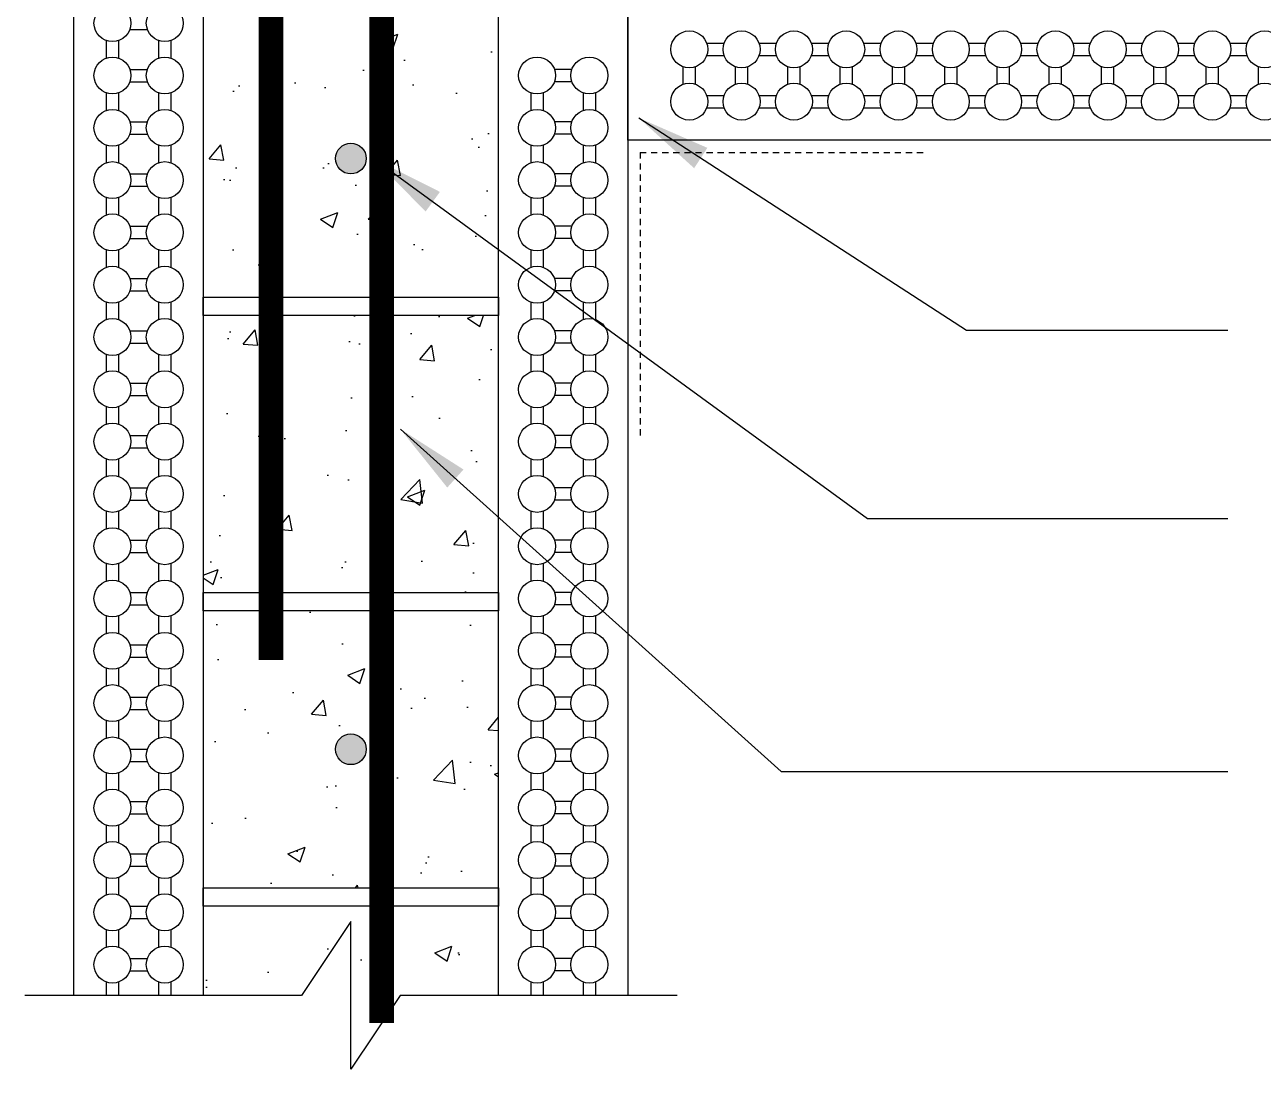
# Model space of a CAD drawing. Header units: inches. Extents: x 861.3 to 931.1, y 143.9 to 200.1.
# Drawn here: x 867 to 892.16, y 143.89 to 165.11 of the extents above; entities that cross this region are included whole.
import ezdxf

# ---------------------------------------------------------------- set-up
doc = ezdxf.new("R2010")
doc.units = ezdxf.units.IN
doc.header["$MEASUREMENT"] = 0
doc.linetypes.add('HIDDEN', pattern=[0.375, 0.25, -0.125])
for name, color, linetype in [('LAYER 13', 13, 'Continuous'), ('LAYER 2', 2, 'Continuous'), ('LAYER 3', 3, 'Continuous'), ('LAYER 5', 5, 'Continuous'), ('LAYER 8', 8, 'Continuous')]:
    doc.layers.add(name, color=color, linetype=linetype)
doc.styles.add('NOTES', font='simplex.shx', dxfattribs={"height": 1})
doc.dimstyles.new('DIM-18$7', dxfattribs={"dimscale": 8, "dimtxt": 0.09375, "dimasz": 0.125, "dimexe": 0.1875, "dimexo": 0.0625, "dimgap": 0.0625, "dimtad": 0, "dimtih": 1, "dimtoh": 1, "dimdec": 4, "dimzin": 3, "dimdsep": 46, "dimlunit": 4, "dimtxsty": 'NOTES', "dimcen": 0.0625, "dimadec": 0, "dimazin": 0, "dimtfac": 1, "dimtdec": 4, "dimtofl": 0, "dimtmove": 0, "dimatfit": 3, "dimfxl": 1, "dimfrac": 2, "dimtolj": 1, "dimtzin": 0, "dimarcsym": 0})

msp = doc.modelspace()

# ---------------------------------------------------------------- hatches: boundary and pattern name
at = {"layer": 'LAYER 13'}
h = msp.add_hatch(dxfattribs=at)
h.set_pattern_fill('AR-CONC,_O', color=256, scale=0.5)
h.set_pattern_definition([(50, (870.622, 143.891), (3.5863, -0.31376), [0.375, -4.125]), (355, (870.622, 143.891), (-0.69376, 3.76096), [0.3, -3.3]), (100.451, (870.9207, 143.865), (2.89255, 3.4472), [0.3187, -3.5057]), (46.184, (870.622, 144.891), (5.3362, -0.8276), [0.5625, -6.1875]), (96.636, (871.0665, 144.822), (4.6733, 4.8706), [0.47805, -5.25856]), (351.184, (870.622, 144.891), (4.6733, 4.8706), [0.45, -4.95]), (21, (871.122, 144.641), (2.98454, -2.0131), [0.375, -4.125]), (326, (871.122, 144.641), (1.21658, 3.62575), [0.3, -3.3]), (71.451, (871.3706, 144.4734), (4.20111, 1.61265), [0.3187, -3.5057]), (37.5, (870.6219, 143.8911), (0.0608, 1.66447), [0, -3.26, 0, -3.35, 0, -3.3125]), (7.5, (870.6219, 143.8911), (1.31535, 1.97206), [0, -1.91, 0, -3.185, 0, -1.2625]), (327.5, (869.5069, 143.8911), (2.669112, -0.112774), [0, -1.25, 0, -3.9, 0, -5.175]), (317.5, (869.0069, 143.8911), (2.91593, 0.50052), [0, -1.625, 0, -2.59, 0, -3.675])])
h.paths.add_polyline_path([(873.62186, 192.89112), (872.62186, 191.39112), (870.62186, 191.39112), (870.62186, 189.57862), (874.24686, 189.57862), (874.24686, 190.82862), (873.62186, 189.89112)])
h.paths.add_polyline_path([(876.62186, 191.39112), (874.62186, 191.39112), (874.24686, 190.82862), (874.24686, 189.57862), (876.62186, 189.57862)])
h.paths.add_polyline_path([(876.62186, 189.20362), (874.24686, 189.20362), (874.24686, 183.57862), (876.62186, 183.57862)])
h.paths.add_polyline_path([(874.24686, 189.20362), (870.62186, 189.20362), (870.62186, 183.57862), (874.24686, 183.57862)])
h.paths.add_polyline_path([(872.74686, 183.20362), (870.62186, 183.20362), (870.62186, 177.57862), (872.74686, 177.57862)])
h.paths.add_polyline_path([(874.24686, 183.20362), (872.74686, 183.20362), (872.74686, 177.57862), (874.24686, 177.57862)])
h.paths.add_polyline_path([(873.93436, 180.39112, -1), (873.30936, 180.39112, -1)], flags=16)
h.paths.add_polyline_path([(876.62186, 183.20362), (874.24686, 183.20362), (874.24686, 177.57862), (876.62186, 177.57862)])
h.paths.add_polyline_path([(876.62186, 177.20362), (874.24686, 177.20362), (874.24686, 171.57862), (876.62186, 171.57862), (876.62186, 174.01612)])
h.paths.add_polyline_path([(874.24686, 177.20362), (872.74686, 177.20362), (872.74686, 171.57862), (874.24686, 171.57862)])
h.paths.add_polyline_path([(872.74686, 177.20362), (870.62186, 177.20362), (870.62186, 171.57862), (872.74686, 171.57862)])
h.paths.add_polyline_path([(872.74686, 171.20362), (870.62186, 171.20362), (870.62186, 165.57862), (871.99686, 165.57862), (871.99686, 166.51612, -0.25597073), (872.92024, 168.20161, -0.10524788), (872.74686, 169.01612)])
h.paths.add_polyline_path([(874.24686, 171.20362), (872.74686, 171.20362), (872.74686, 169.01612, 0.10524788), (872.92024, 168.20161, -0.14307327), (873.99686, 168.51612), (874.24686, 168.51612)])
h.paths.add_polyline_path([(876.62186, 171.20362), (874.24686, 171.20362), (874.24686, 168.51612), (876.62186, 168.51612)])
h.paths.add_polyline_path([(876.62186, 168.51612), (874.24686, 168.51612), (874.24686, 167.07963, 0.06325422), (874.74686, 167.01612), (876.62186, 167.01612)])
h.paths.add_polyline_path([(876.62186, 167.01612), (874.74686, 167.01612, -0.06325422), (874.24686, 167.07963), (874.24686, 165.57862), (876.62186, 165.57862)])
h.paths.add_polyline_path([(874.24686, 167.07963, -0.22852515), (872.92024, 168.20161, 0.25597073), (871.99686, 166.51612), (871.99686, 165.57862), (874.24686, 165.57862)])
h.paths.add_polyline_path([(874.24686, 168.51612), (873.99686, 168.51612, 0.14307327), (872.92024, 168.20161, 0.22852515), (874.24686, 167.07963)])
h.paths.add_polyline_path([(874.24686, 165.20362), (871.99686, 165.20362), (871.99686, 159.57862), (874.24686, 159.57862)])
h.paths.add_polyline_path([(873.93436, 162.39112, -1), (873.30936, 162.39112, -1)], flags=16)
h.paths.add_polyline_path([(871.99686, 165.20362), (870.62186, 165.20362), (870.62186, 159.57862), (871.99686, 159.57862)])
h.paths.add_polyline_path([(876.62186, 165.20362), (874.24686, 165.20362), (874.24686, 159.57862), (876.62186, 159.57862)])
h.paths.add_polyline_path([(876.62186, 159.20362), (874.24686, 159.20362), (874.24686, 153.57862), (876.62186, 153.57862)])
h.paths.add_polyline_path([(874.24686, 159.20362), (871.99686, 159.20362), (871.99686, 153.57862), (874.24686, 153.57862)])
h.paths.add_polyline_path([(871.99686, 159.20362), (870.62186, 159.20362), (870.62186, 153.57862), (871.99686, 153.57862)])
h.paths.add_polyline_path([(874.24686, 153.20362), (870.62186, 153.20362), (870.62186, 147.57862), (874.24686, 147.57862)])
h.paths.add_polyline_path([(873.93436, 150.39112, -1), (873.30936, 150.39112, -1)], flags=16)
h.paths.add_polyline_path([(876.62186, 153.20362), (874.24686, 153.20362), (874.24686, 147.57862), (876.62186, 147.57862)])
h.paths.add_polyline_path([(876.62186, 147.20362), (874.24686, 147.20362), (874.24686, 144.82862), (874.62186, 145.39112), (876.62186, 145.39112)])
h.paths.add_polyline_path([(873.62186, 146.89112), (873.62186, 143.89112), (874.24686, 144.82862), (874.24686, 147.20362), (870.62186, 147.20362), (870.62186, 145.39112), (872.62186, 145.39112)])
at = {"layer": 'LAYER 8'}
for points in [[(873.93436, 162.39112, 1), (873.30936, 162.39112, 1)], [(873.93436, 150.39112, 1), (873.30936, 150.39112, 1)]]:
    msp.add_hatch(color=256, dxfattribs=at).paths.add_polyline_path(points)

# ---------------------------------------------------------------- linework, layer by layer
at = {"layer": 'LAYER 2'}
for points in [[(867.99686, 145.39112), (867.99686, 191.39112)], [(870.62186, 191.39112), (870.62186, 145.39112)], [(876.62186, 145.39112), (876.62186, 165.39112), (879.24686, 165.39112), (879.24686, 145.39112)], [(924.62186, 165.39112), (924.62186, 162.76612), (879.24686, 162.76612), (879.24686, 165.39112), (924.62186, 165.39112)]]:
    msp.add_lwpolyline(points, dxfattribs=at)
at = {"layer": 'LAYER 3', "flags": 128}
msp.add_lwpolyline([(880.24686, 145.39112), (874.62186, 145.39112), (873.62186, 143.89112), (873.62186, 146.89112), (872.62186, 145.39112), (866.99686, 145.39112)], dxfattribs=at)
at = {"layer": 'LAYER 3'}
for centre in [(873.62186, 162.39112), (873.62186, 150.39112)]:
    msp.add_circle(centre, 0.3125, dxfattribs=at)
at = {"layer": 'LAYER 5', "linetype": 'HIDDEN', "ltscale": 0.5, "const_width": 0.5, "flags": 128}
msp.add_lwpolyline([(874.24686, 190.82862), (874.24686, 144.82862)], dxfattribs=at)
msp.add_lwpolyline([(888.62186, 168.51612), (873.99686, 168.51612, 0.41421356), (871.99686, 166.51612), (871.99686, 152.20362)], format="xyb", dxfattribs=at)
at = {"layer": 'LAYER 8'}
for p, q in [((869.13115, 165.01466), (869.48758, 165.01466)), ((868.65165, 164.78809), (868.65165, 164.43166)), ((868.90238, 164.78731), (868.90238, 164.43243)), ((869.71415, 164.78809), (869.71415, 164.43166)), ((869.96488, 164.78731), (869.96488, 164.43243)), ((880.85068, 164.73414), (881.20555, 164.73414)), ((881.91318, 164.73414), (882.26805, 164.73414)), ((882.97568, 164.73414), (883.33055, 164.73414)), ((884.03818, 164.73414), (884.39305, 164.73414)), ((885.10068, 164.73414), (885.45555, 164.73414)), ((886.16318, 164.73414), (886.51805, 164.73414)), ((887.22568, 164.73414), (887.58055, 164.73414)), ((888.28818, 164.73414), (888.64305, 164.73414)), ((889.35068, 164.73414), (889.70555, 164.73414)), ((890.41318, 164.73414), (890.76805, 164.73414)), ((891.47568, 164.73414), (891.83055, 164.73414)), ((880.8499, 164.48341), (881.20633, 164.48341)), ((881.9124, 164.48341), (882.26883, 164.48341)), ((882.9749, 164.48341), (883.33133, 164.48341)), ((884.0374, 164.48341), (884.39383, 164.48341)), ((885.0999, 164.48341), (885.45633, 164.48341)), ((886.1624, 164.48341), (886.51883, 164.48341)), ((887.2249, 164.48341), (887.58133, 164.48341)), ((888.2874, 164.48341), (888.64383, 164.48341)), ((889.3499, 164.48341), (889.70633, 164.48341)), ((890.4124, 164.48341), (890.76883, 164.48341)), ((891.4749, 164.48341), (891.83133, 164.48341)), ((869.13193, 164.20289), (869.4868, 164.20289)), ((878.1118, 164.20289), (877.75693, 164.20289)), ((880.37259, 163.90118), (880.37259, 164.25606)), ((880.62332, 163.90041), (880.62332, 164.25684)), ((881.43509, 163.90118), (881.43509, 164.25606)), ((881.68582, 163.90041), (881.68582, 164.25684)), ((882.49759, 163.90118), (882.49759, 164.25606)), ((882.74832, 163.90041), (882.74832, 164.25684)), ((883.56009, 163.90118), (883.56009, 164.25606)), ((883.81082, 163.90041), (883.81082, 164.25684)), ((884.62259, 163.90118), (884.62259, 164.25606)), ((884.87332, 163.90041), (884.87332, 164.25684)), ((885.68509, 163.90118), (885.68509, 164.25606)), ((885.93582, 163.90041), (885.93582, 164.25684)), ((886.74759, 163.90118), (886.74759, 164.25606)), ((886.99832, 163.90041), (886.99832, 164.25684)), ((887.81009, 163.90118), (887.81009, 164.25606)), ((888.06082, 163.90041), (888.06082, 164.25684)), ((888.87259, 163.90118), (888.87259, 164.25606)), ((889.12332, 163.90041), (889.12332, 164.25684)), ((889.93509, 163.90118), (889.93509, 164.25606)), ((890.18582, 163.90041), (890.18582, 164.25684)), ((890.99759, 163.90118), (890.99759, 164.25606)), ((891.24832, 163.90041), (891.24832, 164.25684)), ((892.06009, 163.90118), (892.06009, 164.25606)), ((869.13115, 163.95216), (869.48758, 163.95216)), ((878.11258, 163.95216), (877.75615, 163.95216)), ((868.65165, 163.72559), (868.65165, 163.36916)), ((868.90238, 163.72481), (868.90238, 163.36993)), ((869.71415, 163.72559), (869.71415, 163.36916)), ((869.96488, 163.72481), (869.96488, 163.36993)), ((877.27885, 163.72481), (877.27885, 163.36993)), ((877.52958, 163.72559), (877.52958, 163.36916)), ((878.34135, 163.72481), (878.34135, 163.36993)), ((878.59208, 163.72559), (878.59208, 163.36916)), ((880.85068, 163.67164), (881.20555, 163.67164)), ((881.91318, 163.67164), (882.26805, 163.67164)), ((882.97568, 163.67164), (883.33055, 163.67164)), ((884.03818, 163.67164), (884.39305, 163.67164)), ((885.10068, 163.67164), (885.45555, 163.67164)), ((886.16318, 163.67164), (886.51805, 163.67164)), ((887.22568, 163.67164), (887.58055, 163.67164)), ((888.28818, 163.67164), (888.64305, 163.67164)), ((889.35068, 163.67164), (889.70555, 163.67164)), ((890.41318, 163.67164), (890.76805, 163.67164)), ((891.47568, 163.67164), (891.83055, 163.67164)), ((880.8499, 163.42091), (881.20633, 163.42091)), ((881.9124, 163.42091), (882.26883, 163.42091)), ((882.9749, 163.42091), (883.33133, 163.42091)), ((884.0374, 163.42091), (884.39383, 163.42091)), ((885.0999, 163.42091), (885.45633, 163.42091)), ((886.1624, 163.42091), (886.51883, 163.42091)), ((887.2249, 163.42091), (887.58133, 163.42091)), ((888.2874, 163.42091), (888.64383, 163.42091)), ((889.3499, 163.42091), (889.70633, 163.42091)), ((890.4124, 163.42091), (890.76883, 163.42091)), ((891.4749, 163.42091), (891.83133, 163.42091)), ((869.13193, 163.14039), (869.4868, 163.14039)), ((878.1118, 163.14039), (877.75693, 163.14039)), ((869.13115, 162.88966), (869.48758, 162.88966)), ((878.11258, 162.88966), (877.75615, 162.88966)), ((868.65165, 162.66309), (868.65165, 162.30666)), ((868.90238, 162.66231), (868.90238, 162.30743)), ((869.71415, 162.66309), (869.71415, 162.30666)), ((869.96488, 162.66231), (869.96488, 162.30743)), ((877.27885, 162.66231), (877.27885, 162.30743)), ((877.52958, 162.66309), (877.52958, 162.30666)), ((878.34135, 162.66231), (878.34135, 162.30743)), ((878.59208, 162.66309), (878.59208, 162.30666)), ((869.13193, 162.07789), (869.4868, 162.07789)), ((878.1118, 162.07789), (877.75693, 162.07789)), ((869.13115, 161.82716), (869.48758, 161.82716)), ((878.11258, 161.82716), (877.75615, 161.82716)), ((868.65165, 161.60059), (868.65165, 161.24416)), ((868.90238, 161.59981), (868.90238, 161.24493)), ((869.71415, 161.60059), (869.71415, 161.24416)), ((869.96488, 161.59981), (869.96488, 161.24493)), ((877.27885, 161.59981), (877.27885, 161.24493)), ((877.52958, 161.60059), (877.52958, 161.24416)), ((878.34135, 161.59981), (878.34135, 161.24493)), ((878.59208, 161.60059), (878.59208, 161.24416)), ((869.13193, 161.01539), (869.4868, 161.01539)), ((878.1118, 161.01539), (877.75693, 161.01539)), ((868.65165, 160.53809), (868.65165, 160.18166)), ((868.90238, 160.53731), (868.90238, 160.18243)), ((869.13115, 160.76466), (869.48758, 160.76466)), ((869.71415, 160.53809), (869.71415, 160.18166)), ((869.96488, 160.53731), (869.96488, 160.18243)), ((877.27885, 160.53731), (877.27885, 160.18243)), ((877.52958, 160.53809), (877.52958, 160.18166)), ((878.11258, 160.76466), (877.75615, 160.76466)), ((878.34135, 160.53731), (878.34135, 160.18243)), ((878.59208, 160.53809), (878.59208, 160.18166)), ((869.13193, 159.95289), (869.4868, 159.95289)), ((878.1118, 159.95289), (877.75693, 159.95289)), ((869.13115, 159.70216), (869.48758, 159.70216)), ((878.11258, 159.70216), (877.75615, 159.70216)), ((868.65165, 159.47559), (868.65165, 159.11916)), ((868.90238, 159.47481), (868.90238, 159.11993)), ((869.71415, 159.47559), (869.71415, 159.11916)), ((869.96488, 159.47481), (869.96488, 159.11993)), ((877.27885, 159.47481), (877.27885, 159.11993)), ((877.52958, 159.47559), (877.52958, 159.11916)), ((878.34135, 159.47481), (878.34135, 159.11993)), ((878.59208, 159.47559), (878.59208, 159.11916)), ((869.13193, 158.89039), (869.4868, 158.89039)), ((878.1118, 158.89039), (877.75693, 158.89039)), ((869.13115, 158.63966), (869.48758, 158.63966)), ((878.11258, 158.63966), (877.75615, 158.63966)), ((868.65165, 158.41309), (868.65165, 158.05666)), ((868.90238, 158.41231), (868.90238, 158.05743)), ((869.71415, 158.41309), (869.71415, 158.05666)), ((869.96488, 158.41231), (869.96488, 158.05743)), ((877.27885, 158.41231), (877.27885, 158.05743)), ((877.52958, 158.41309), (877.52958, 158.05666)), ((878.34135, 158.41231), (878.34135, 158.05743)), ((878.59208, 158.41309), (878.59208, 158.05666)), ((869.13193, 157.82789), (869.4868, 157.82789)), ((878.1118, 157.82789), (877.75693, 157.82789)), ((869.13115, 157.57716), (869.48758, 157.57716)), ((878.11258, 157.57716), (877.75615, 157.57716)), ((868.65165, 157.35059), (868.65165, 156.99416)), ((868.90238, 157.34981), (868.90238, 156.99493)), ((869.71415, 157.35059), (869.71415, 156.99416)), ((869.96488, 157.34981), (869.96488, 156.99493)), ((877.27885, 157.34981), (877.27885, 156.99493)), ((877.52958, 157.35059), (877.52958, 156.99416)), ((878.34135, 157.34981), (878.34135, 156.99493)), ((878.59208, 157.35059), (878.59208, 156.99416)), ((869.13193, 156.76539), (869.4868, 156.76539)), ((878.1118, 156.76539), (877.75693, 156.76539)), ((869.13115, 156.51466), (869.48758, 156.51466)), ((878.11258, 156.51466), (877.75615, 156.51466)), ((868.65165, 156.28809), (868.65165, 155.93166)), ((868.90238, 156.28731), (868.90238, 155.93243)), ((869.71415, 156.28809), (869.71415, 155.93166)), ((869.96488, 156.28731), (869.96488, 155.93243)), ((877.27885, 156.28731), (877.27885, 155.93243)), ((877.52958, 156.28809), (877.52958, 155.93166)), ((878.34135, 156.28731), (878.34135, 155.93243)), ((878.59208, 156.28809), (878.59208, 155.93166)), ((869.13193, 155.70289), (869.4868, 155.70289)), ((878.1118, 155.70289), (877.75693, 155.70289)), ((869.13115, 155.45216), (869.48758, 155.45216)), ((878.11258, 155.45216), (877.75615, 155.45216)), ((868.65165, 155.22559), (868.65165, 154.86916)), ((868.90238, 155.22481), (868.90238, 154.86993)), ((869.71415, 155.22559), (869.71415, 154.86916)), ((869.96488, 155.22481), (869.96488, 154.86993)), ((877.27885, 155.22481), (877.27885, 154.86993)), ((877.52958, 155.22559), (877.52958, 154.86916)), ((878.34135, 155.22481), (878.34135, 154.86993)), ((878.59208, 155.22559), (878.59208, 154.86916)), ((869.13193, 154.64039), (869.4868, 154.64039)), ((878.1118, 154.64039), (877.75693, 154.64039)), ((869.13115, 154.38966), (869.48758, 154.38966)), ((878.11258, 154.38966), (877.75615, 154.38966)), ((868.65165, 154.16309), (868.65165, 153.80666)), ((868.90238, 154.16231), (868.90238, 153.80743)), ((869.71415, 154.16309), (869.71415, 153.80666)), ((869.96488, 154.16231), (869.96488, 153.80743)), ((877.27885, 154.16231), (877.27885, 153.80743)), ((877.52958, 154.16309), (877.52958, 153.80666)), ((878.34135, 154.16231), (878.34135, 153.80743)), ((878.59208, 154.16309), (878.59208, 153.80666)), ((869.13193, 153.57789), (869.4868, 153.57789)), ((878.1118, 153.57789), (877.75693, 153.57789)), ((869.13115, 153.32716), (869.48758, 153.32716)), ((878.11258, 153.32716), (877.75615, 153.32716)), ((868.65165, 153.10059), (868.65165, 152.74416)), ((868.90238, 153.09981), (868.90238, 152.74493)), ((869.71415, 153.10059), (869.71415, 152.74416)), ((869.96488, 153.09981), (869.96488, 152.74493)), ((877.27885, 153.09981), (877.27885, 152.74493)), ((877.52958, 153.10059), (877.52958, 152.74416)), ((878.34135, 153.09981), (878.34135, 152.74493)), ((878.59208, 153.10059), (878.59208, 152.74416)), ((869.13193, 152.51539), (869.4868, 152.51539)), ((878.1118, 152.51539), (877.75693, 152.51539)), ((869.13115, 152.26466), (869.48758, 152.26466)), ((878.11258, 152.26466), (877.75615, 152.26466)), ((868.65165, 152.03809), (868.65165, 151.68166)), ((868.90238, 152.03731), (868.90238, 151.68243)), ((869.71415, 152.03809), (869.71415, 151.68166)), ((869.96488, 152.03731), (869.96488, 151.68243)), ((877.27885, 152.03731), (877.27885, 151.68243)), ((877.52958, 152.03809), (877.52958, 151.68166)), ((878.34135, 152.03731), (878.34135, 151.68243)), ((878.59208, 152.03809), (878.59208, 151.68166)), ((869.13193, 151.45289), (869.4868, 151.45289)), ((878.1118, 151.45289), (877.75693, 151.45289)), ((868.65165, 150.97559), (868.65165, 150.61916)), ((868.90238, 150.97481), (868.90238, 150.61993)), ((869.13115, 151.20216), (869.48758, 151.20216)), ((869.71415, 150.97559), (869.71415, 150.61916)), ((869.96488, 150.97481), (869.96488, 150.61993)), ((877.27885, 150.97481), (877.27885, 150.61993)), ((877.52958, 150.97559), (877.52958, 150.61916)), ((878.11258, 151.20216), (877.75615, 151.20216)), ((878.34135, 150.97481), (878.34135, 150.61993)), ((878.59208, 150.97559), (878.59208, 150.61916)), ((869.13193, 150.39039), (869.4868, 150.39039)), ((878.1118, 150.39039), (877.75693, 150.39039)), ((869.13115, 150.13966), (869.48758, 150.13966)), ((878.11258, 150.13966), (877.75615, 150.13966)), ((868.65165, 149.91309), (868.65165, 149.55666)), ((868.90238, 149.91231), (868.90238, 149.55743)), ((869.71415, 149.91309), (869.71415, 149.55666)), ((869.96488, 149.91231), (869.96488, 149.55743)), ((877.27885, 149.91231), (877.27885, 149.55743)), ((877.52958, 149.91309), (877.52958, 149.55666)), ((878.34135, 149.91231), (878.34135, 149.55743)), ((878.59208, 149.91309), (878.59208, 149.55666)), ((869.13193, 149.32789), (869.4868, 149.32789)), ((878.1118, 149.32789), (877.75693, 149.32789)), ((869.13115, 149.07716), (869.48758, 149.07716)), ((878.11258, 149.07716), (877.75615, 149.07716)), ((868.65165, 148.85059), (868.65165, 148.49416)), ((868.90238, 148.84981), (868.90238, 148.49493)), ((869.71415, 148.85059), (869.71415, 148.49416)), ((869.96488, 148.84981), (869.96488, 148.49493)), ((877.27885, 148.84981), (877.27885, 148.49493)), ((877.52958, 148.85059), (877.52958, 148.49416)), ((878.34135, 148.84981), (878.34135, 148.49493)), ((878.59208, 148.85059), (878.59208, 148.49416)), ((869.13193, 148.26539), (869.4868, 148.26539)), ((878.1118, 148.26539), (877.75693, 148.26539)), ((869.13115, 148.01466), (869.48758, 148.01466)), ((878.11258, 148.01466), (877.75615, 148.01466)), ((868.65165, 147.78809), (868.65165, 147.43166)), ((868.90238, 147.78731), (868.90238, 147.43243)), ((869.71415, 147.78809), (869.71415, 147.43166)), ((869.96488, 147.78731), (869.96488, 147.43243)), ((877.27885, 147.78731), (877.27885, 147.43243)), ((877.52958, 147.78809), (877.52958, 147.43166)), ((878.34135, 147.78731), (878.34135, 147.43243)), ((878.59208, 147.78809), (878.59208, 147.43166)), ((869.13193, 147.20289), (869.4868, 147.20289)), ((878.1118, 147.20289), (877.75693, 147.20289)), ((869.13115, 146.95216), (869.48758, 146.95216)), ((878.11258, 146.95216), (877.75615, 146.95216)), ((868.65165, 146.72559), (868.65165, 146.36916)), ((868.90238, 146.72481), (868.90238, 146.36993)), ((869.71415, 146.72559), (869.71415, 146.36916)), ((869.96488, 146.72481), (869.96488, 146.36993)), ((877.27885, 146.72481), (877.27885, 146.36993)), ((877.52958, 146.72559), (877.52958, 146.36916)), ((878.34135, 146.72481), (878.34135, 146.36993)), ((878.59208, 146.72559), (878.59208, 146.36916)), ((869.13193, 146.14039), (869.4868, 146.14039)), ((878.1118, 146.14039), (877.75693, 146.14039)), ((869.13115, 145.88966), (869.48758, 145.88966)), ((878.11258, 145.88966), (877.75615, 145.88966)), ((868.65165, 145.66309), (868.65165, 145.39112)), ((868.90238, 145.66231), (868.90238, 145.39112)), ((869.71415, 145.66309), (869.71415, 145.39112)), ((869.96488, 145.66231), (869.96488, 145.39112)), ((877.27885, 145.66231), (877.27885, 145.39112)), ((877.52958, 145.66309), (877.52958, 145.39112)), ((878.34135, 145.66231), (878.34135, 145.39112)), ((878.59208, 145.66309), (878.59208, 145.39112))]:
    msp.add_line(p, q, dxfattribs=at)
at = {"layer": 'LAYER 8', "linetype": 'HIDDEN', "ltscale": 0.5}
for q in [(885.24686, 162.51612), (879.49686, 156.76612)]:
    msp.add_line((879.49686, 162.51612), q, dxfattribs=at)
at = {"layer": 'LAYER 8'}
for points in [[(876.62186, 159.57862), (876.62186, 159.20362), (870.62186, 159.20362), (870.62186, 159.57862)], [(876.62186, 153.57862), (876.62186, 153.20362), (870.62186, 153.20362), (870.62186, 153.57862)], [(876.62186, 147.57862), (876.62186, 147.20362), (870.62186, 147.20362), (870.62186, 147.57862)]]:
    msp.add_lwpolyline(points, close=True, dxfattribs=at)
for centre in [(868.77811, 165.14112), (869.84061, 165.14112), (880.49686, 164.60987), (881.55936, 164.60987), (882.62186, 164.60987), (883.68436, 164.60987), (884.74686, 164.60987), (885.80936, 164.60987), (886.87186, 164.60987), (887.93436, 164.60987), (888.99686, 164.60987), (890.05936, 164.60987), (891.12186, 164.60987), (892.18436, 164.60987), (868.77811, 164.07862), (869.84061, 164.07862), (877.40311, 164.07862), (878.46561, 164.07862), (880.49686, 163.54737), (881.55936, 163.54737), (882.62186, 163.54737), (883.68436, 163.54737), (884.74686, 163.54737), (885.80936, 163.54737), (886.87186, 163.54737), (887.93436, 163.54737), (888.99686, 163.54737), (890.05936, 163.54737), (891.12186, 163.54737), (892.18436, 163.54737), (868.77811, 163.01612), (869.84061, 163.01612), (877.40311, 163.01612), (878.46561, 163.01612), (868.77811, 161.95362), (869.84061, 161.95362), (877.40311, 161.95362), (878.46561, 161.95362), (868.77811, 160.89112), (869.84061, 160.89112), (877.40311, 160.89112), (878.46561, 160.89112), (868.77811, 159.82862), (869.84061, 159.82862), (877.40311, 159.82862), (878.46561, 159.82862), (868.77811, 158.76612), (869.84061, 158.76612), (877.40311, 158.76612), (878.46561, 158.76612), (868.77811, 157.70362), (869.84061, 157.70362), (877.40311, 157.70362), (878.46561, 157.70362), (868.77811, 156.64112), (869.84061, 156.64112), (877.40311, 156.64112), (878.46561, 156.64112), (868.77811, 155.57862), (869.84061, 155.57862), (877.40311, 155.57862), (878.46561, 155.57862), (868.77811, 154.51612), (869.84061, 154.51612), (877.40311, 154.51612), (878.46561, 154.51612), (868.77811, 153.45362), (869.84061, 153.45362), (877.40311, 153.45362), (878.46561, 153.45362), (868.77811, 152.39112), (869.84061, 152.39112), (877.40311, 152.39112), (878.46561, 152.39112), (868.77811, 151.32862), (869.84061, 151.32862), (877.40311, 151.32862), (878.46561, 151.32862), (868.77811, 150.26612), (869.84061, 150.26612), (877.40311, 150.26612), (878.46561, 150.26612), (868.77811, 149.20362), (869.84061, 149.20362), (877.40311, 149.20362), (878.46561, 149.20362), (868.77811, 148.14112), (869.84061, 148.14112), (877.40311, 148.14112), (878.46561, 148.14112), (868.77811, 147.07862), (869.84061, 147.07862), (877.40311, 147.07862), (878.46561, 147.07862), (868.77811, 146.01612), (869.84061, 146.01612), (877.40311, 146.01612), (878.46561, 146.01612)]:
    msp.add_circle(centre, 0.375, dxfattribs=at)

# ---------------------------------------------------------------- leaders
for points in [[(879.4699, 163.21711), (886.1295, 158.90726), (891.43736, 158.90726)], [(874.07299, 162.39812), (884.11748, 155.08061), (891.43736, 155.08061)], [(874.62912, 156.8939), (882.36214, 149.94017), (891.43736, 149.94017)]]:
    msp.add_leader(points, dimstyle='DIM-18$7', override={"dimasz": 0.1875}, dxfattribs=at)

doc.saveas('drawing.dxf')
